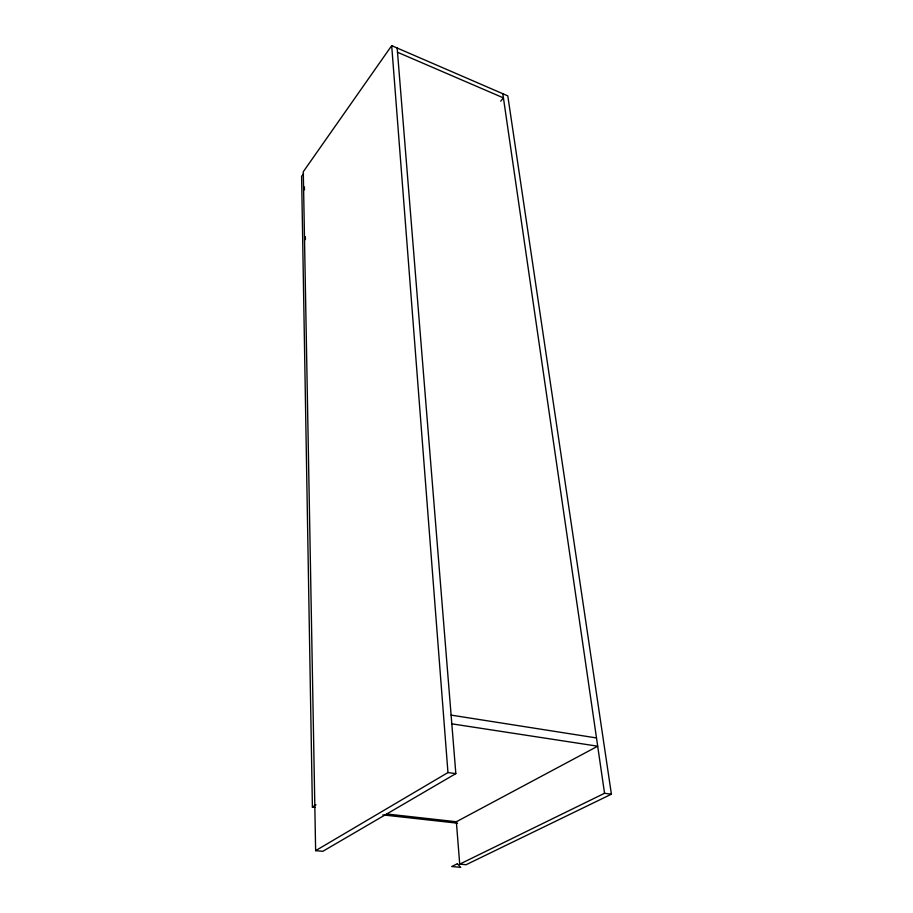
<?xml version="1.0" encoding="UTF-8"?>
<svg xmlns="http://www.w3.org/2000/svg" width="913" height="913" viewBox="0 0 913 913"><rect width="100%" height="100%" fill="white"/><g stroke="black" fill="none" stroke-linecap="round" stroke-linejoin="round"><path stroke-width="1.37" d="M456.329 821.472L459.718 864.132L466.087 864.725L611.402 794.184L507.799 95.876L391.688 45.65L303.287 171.735L315.636 850.654L322.814 851.315L455.838 773.619L397.166 48.024M303.515 173.653L301.598 176.38L312.394 807.081L315.202 807.389M500.723 101.172L503.428 97.885L397.509 52.258M312.394 807.081L315.966 804.764M315.636 850.654L447.963 772.569L455.838 773.619M459.718 864.132L604.543 793.283L611.402 794.184M386.986 814.008L456.352 821.746L597.695 746.206L451.809 723.838M382.832 814.898L457.516 823.195M451.113 715.107L596.497 737.944M502.823 93.719L604.543 793.283M391.688 45.65L447.963 772.569M304.417 186.971L304.474 189.824M305.353 236.798L305.41 239.64M457.402 863.732L451.718 866.517L460.688 867.35L457.402 863.732"/></g></svg>
